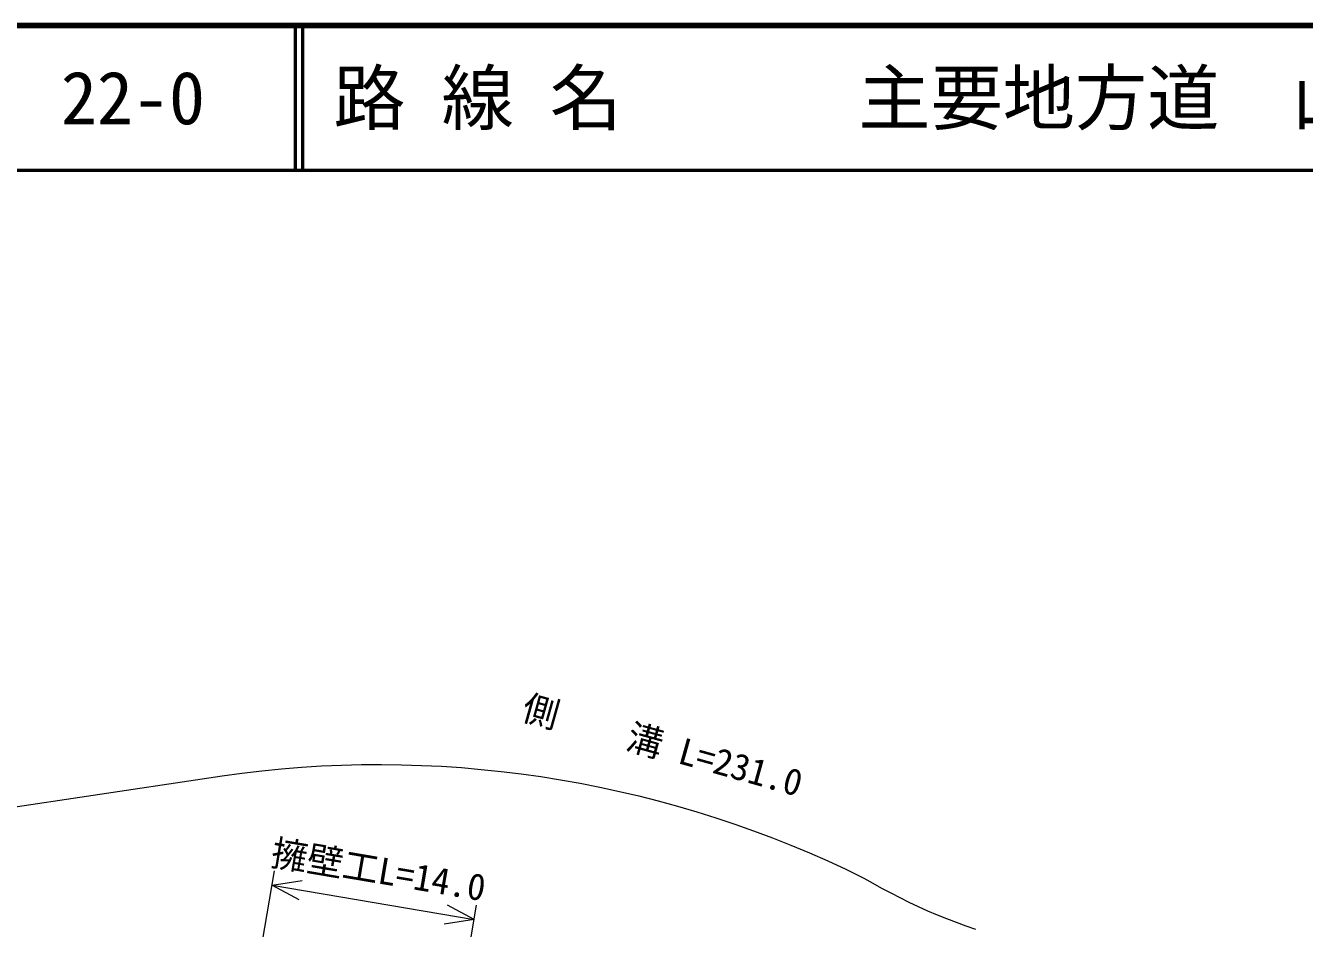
# Model space of a CAD drawing. Units: millimetres, scale not verified. Extents: x 40000 to 680000, y 20000 to 380000.
# Drawn here: x 159072 to 247624, y 317512 to 380000 of the extents above; entities that cross this region are included whole.
import ezdxf
from ezdxf.enums import TextEntityAlignment as Align

# ---------------------------------------------------------------- set-up
doc = ezdxf.new("R2010")
doc.units = ezdxf.units.MM
doc.header["$LTSCALE"] = 1000
for name, color, linetype, lineweight in [('M-STR-HTXT', 7, 'Continuous', 13), ('M-TTL', 2, 'Continuous', 140), ('M-TTL-LINE', 7, 'Continuous', 50)]:
    doc.layers.add(name, color=color, linetype=linetype, lineweight=lineweight)
doc.layers.add('M-TTL-TXT', color=7, linetype='Continuous')
doc.styles.add('ＭＳ ゴシック', font='')
doc.styles.get('ＭＳ ゴシック').set_extended_font_data('MS Gothic')

msp = doc.modelspace()

# ---------------------------------------------------------------- linework, layer by layer
at = {"layer": 'M-STR-HTXT'}
for p, q in [((79065, 314007), (171304, 327868)), ((173910, 307351), (176308, 321488)), ((176140, 320502), (178224, 320825)), ((176140, 320502), (190138, 318127)), ((176140, 320502), (178001, 319510)), ((187907, 304977), (190305, 319113)), ((190138, 318127), (188278, 319119)), ((190138, 318127), (188055, 317805))]:
    msp.add_line(p, q, dxfattribs=at)
for points in [[(171304, 327868), (172673, 328079), (174045, 328264), (175420, 328424), (176798, 328559), (178178, 328668), (179560, 328753), (180944, 328812), (182328, 328846), (183713, 328855), (185097, 328839), (186481, 328797), (187864, 328730), (189246, 328638), (190625, 328520), (192003, 328378), (193377, 328210), (194748, 328017), (196116, 327799), (197479, 327557), (198837, 327289), (200191, 326997), (201539, 326680), (202880, 326338), (204216, 325972), (205544, 325582), (206866, 325168), (208179, 324729), (209484, 324267), (210781, 323781), (212068, 323271), (213346, 322738), (214614, 322182), (215871, 321602), (217118, 321000)], [(217118, 321000), (217731, 320644), (218350, 320298), (218974, 319964), (219605, 319641), (220242, 319329), (220884, 319028), (221531, 318739), (222183, 318462), (222840, 318196), (223502, 317942), (224168, 317700), (224838, 317470)]]:
    msp.add_lwpolyline(points, dxfattribs=at)
at = {"layer": 'M-TTL'}
msp.add_line((680000, 380000), (40000, 380000), dxfattribs=at)
at = {"layer": 'M-TTL-LINE'}
for p, q in [((177750, 380000), (177750, 370000)), ((178250, 380000), (178250, 370000)), ((40000, 370000), (680000, 370000))]:
    msp.add_line(p, q, dxfattribs=at)

# ---------------------------------------------------------------- texts
at = {"layer": 'M-STR-HTXT', "style": 'ＭＳ ゴシック'}
for s, rotation, p in [('側\u3000\u3000溝 L=231.0', 344.398, (202785, 328780)), ('擁壁工L=14.0', 350.372, (183273, 320103))]:
    msp.add_text(s, height=1833, rotation=rotation, dxfattribs=at).set_placement(p, align=Align.BOTTOM_CENTER)
at = {"layer": 'M-TTL-TXT', "style": 'ＭＳ ゴシック'}
for s, p in [('路 線 名', (180380, 375000)), ('主要地方道\u3000山口鹿野線', (216734, 375000)), ('22-0', (161521, 375000))]:
    msp.add_text(s, height=3666, dxfattribs=at).set_placement(p, align=Align.MIDDLE_LEFT)

doc.saveas('drawing.dxf')
